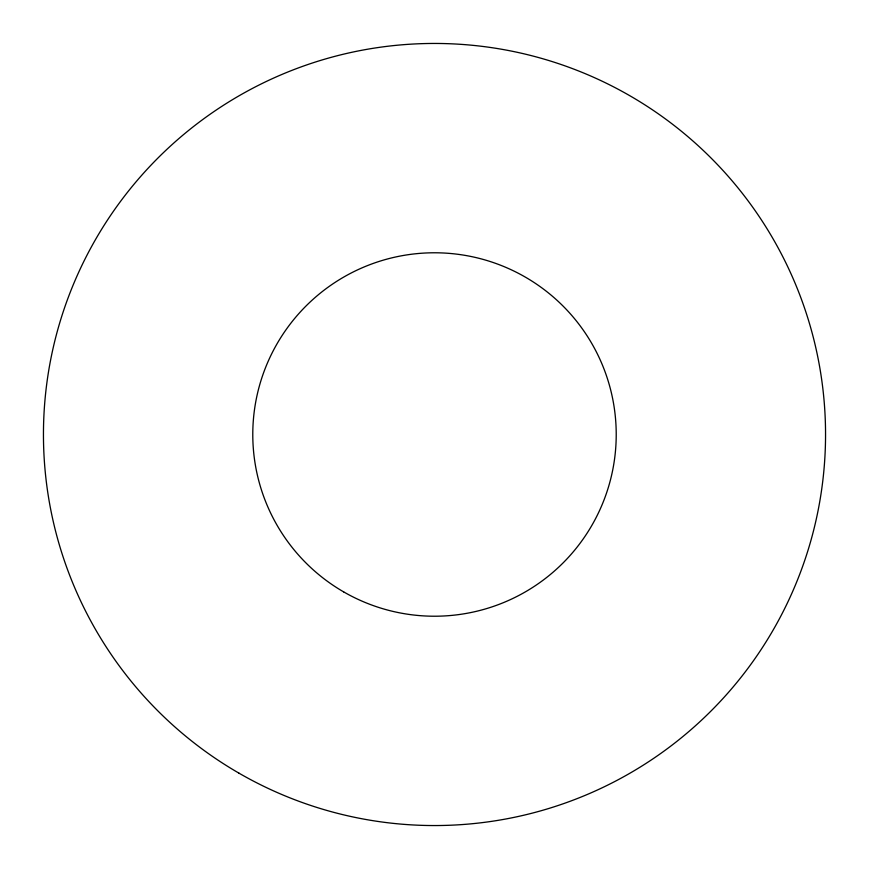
<?xml version="1.0" encoding="UTF-8"?>
<svg xmlns="http://www.w3.org/2000/svg" width="869" height="869" viewBox="0 0 869 869"><rect width="100%" height="100%" fill="white"/><g stroke="black" fill="none" stroke-linecap="round" stroke-linejoin="round"><path stroke-width="1.3" d="M343.646 591.876A181.719 181.719 0 0 0 616.219 434.5A181.719 181.719 0 0 0 343.646 277.124A181.719 181.719 0 0 0 343.646 591.876M238.975 773.16A391.05 391.05 0 0 0 825.55 434.5A391.05 391.05 0 0 0 238.975 95.84A391.05 391.05 0 0 0 238.975 773.16"/></g></svg>
